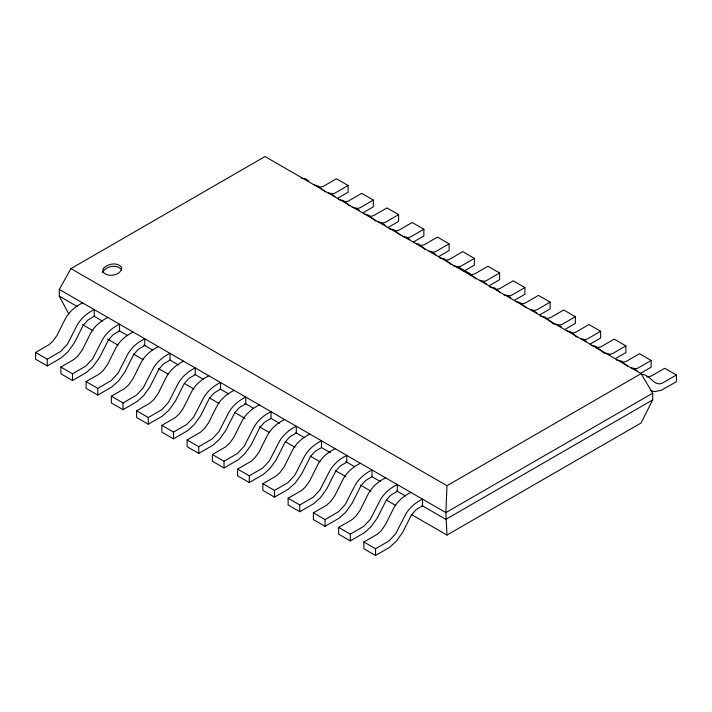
<?xml version="1.0" encoding="UTF-8"?>
<svg xmlns="http://www.w3.org/2000/svg" width="712" height="712" viewBox="0 0 712 712"><rect width="100%" height="100%" fill="white"/><g stroke="black" fill="none" stroke-linecap="round" stroke-linejoin="round"><path stroke-width="1.07" d="M641.076 373.649L446.967 485.709L445.863 512.613L446.967 535.059L641.076 422.99L652.699 399.922L652.699 393.193L641.076 373.649L265.033 156.542L70.924 268.611L59.301 289.437L59.301 296.165L68.904 314.17M102.67 272.509C105.492 265.834 117.578 263.849 121.761 270.035M82.61 302.894C75.107 306.507 68.53 312.257 64.81 319.786L57.031 335.37L52.893 341.146L49.021 344.715L35.6 352.467L35.6 359.195L47.259 365.923L61.357 357.78L67.943 351.817L74.279 342.979L83.153 325.428L87.425 320.551A14.89 8.597 -60 0 1 89.561 319.065L94.26 316.351L94.26 309.622C86.766 313.236 80.189 318.994 76.469 326.514L67.471 344.11L60.671 351.443L47.259 359.195L35.6 352.467M107.859 317.472C100.365 321.085 93.779 326.844 90.068 334.364L82.281 349.957L78.142 355.733L74.27 359.293L60.849 367.045L60.849 373.773L72.508 380.502L86.615 372.358L93.201 366.395L99.529 357.558L108.402 340.007L112.683 335.13A14.89 8.597 -60 0 1 114.819 333.643L119.518 330.929L119.518 324.2C112.015 327.814 105.438 333.572 101.718 341.093L92.729 358.688L85.93 366.021L72.508 373.773L60.849 367.045M337.773 198.194L348.115 192.222L348.115 185.494L334.693 193.237L331.641 194.073M133.117 332.05C125.615 335.663 119.038 341.422 115.317 348.942L107.539 364.535L103.4 370.311L99.52 373.88L86.108 381.623L86.108 388.352L97.758 395.08L111.864 386.936L118.45 380.973L124.787 372.145L133.651 354.585L137.932 349.708A14.89 8.597 -60 0 1 140.068 348.221L144.767 345.507L144.767 338.779C137.274 342.392 130.688 348.15 126.976 355.68L117.978 373.266L111.179 380.608L97.758 388.352L86.108 381.623M363.022 212.772L373.364 206.8L373.364 200.072L359.952 207.824L356.071 208.723M158.367 346.628C150.864 350.242 144.287 356 140.576 363.529L132.788 379.113L128.65 384.889L124.778 388.458L111.357 396.201L111.357 402.93L123.016 409.658L137.113 401.515L143.708 395.552L150.036 386.723L158.91 369.163L163.181 364.286A14.89 8.597 -60 0 1 165.317 362.808L170.026 360.094L170.026 353.357C162.523 356.97 155.946 362.728 152.226 370.258L143.237 387.844L136.428 395.187L123.016 402.93L111.357 396.201M388.28 227.35L398.622 221.379L398.622 214.65L385.201 222.402L382.139 223.23M183.625 361.215C176.122 364.82 169.545 370.578 165.825 378.108L158.046 393.692L153.899 399.468L150.027 403.037L136.615 410.78L136.615 417.508L148.265 424.236L162.372 416.102L168.958 410.139L175.285 401.301L184.159 383.741L188.44 378.873A14.89 8.597 -60 0 1 190.576 377.387L195.275 374.672L195.275 367.944C187.772 371.548 181.195 377.307 177.475 384.836L168.486 402.431L161.686 409.765L148.265 417.508L136.615 410.78M413.53 241.929L423.871 235.966L423.871 229.228L410.45 236.98L406.579 237.888M208.874 375.794C201.371 379.398 194.794 385.156 191.074 392.686L183.296 408.27L179.157 414.046L175.285 417.615L161.864 425.358L161.864 432.095L173.523 438.823L187.621 430.68L194.207 424.717L200.544 415.879L209.417 398.328L213.689 393.451A14.89 8.597 -60 0 1 215.825 391.965L220.524 389.25L220.524 382.522C213.03 386.127 206.453 391.885 202.733 399.414L193.735 417.01L186.936 424.343L173.523 432.095L161.864 425.358M438.779 256.516L449.121 250.544L449.121 243.815L435.708 251.558L432.647 252.386M234.123 390.372C226.63 393.985 220.044 399.735 216.332 407.264L208.545 422.848L204.406 428.624L200.535 432.193L187.114 439.945L187.114 446.673L198.773 453.402L212.879 445.258L219.465 439.295L225.793 430.457L234.666 412.907L238.947 408.029A14.89 8.597 -60 0 1 241.083 406.543L245.782 403.829L245.782 397.1C238.28 400.714 231.703 406.463 227.982 413.992L218.993 431.588L212.194 438.921L198.773 446.673L187.114 439.945M464.037 271.094L474.379 265.122L474.379 258.394L460.958 266.137L457.086 267.045M259.382 404.95C251.879 408.563 245.302 414.322 241.582 421.842L233.803 437.426L229.665 443.211L225.784 446.771L212.372 454.523L212.372 461.251L224.022 467.98L238.128 459.836L244.714 453.873L251.051 445.036L259.916 427.485L264.197 422.608A14.89 8.597 -60 0 1 266.332 421.121L271.032 418.407L271.032 411.678C263.538 415.292 256.952 421.05 253.241 428.571L244.243 446.166L237.443 453.5L224.022 461.251L212.372 454.523M489.286 285.672L499.628 279.7L499.628 272.972L486.216 280.715L482.336 281.623M284.631 419.528C277.128 423.142 270.551 428.9 266.831 436.42L259.052 452.013L254.914 457.789L251.042 461.349L237.621 469.101L237.621 475.83L249.28 482.558L263.378 474.414L269.964 468.452L276.3 459.614L285.174 442.063L289.446 437.186A14.89 8.597 -60 0 1 291.582 435.7L296.29 432.985L296.29 426.257C288.787 429.87 282.21 435.628 278.49 443.149L269.501 460.744L262.692 468.087L249.28 475.83L237.621 469.101M514.545 300.25L524.886 294.279L524.886 287.55L511.465 295.302L508.404 296.13M309.88 434.106C302.386 437.72 295.809 443.478 292.089 451.007L284.31 466.591L280.163 472.368L276.292 475.936L262.879 483.679L262.879 490.408L274.529 497.136L288.636 488.993L295.222 483.03L301.55 474.201L310.423 456.641L314.704 451.764A14.89 8.597 -60 0 1 316.84 450.278L321.539 447.563L321.539 440.835C314.037 444.448 307.459 450.207 303.739 457.736L294.75 475.322L287.951 482.665L274.529 490.408L262.879 483.679M539.794 314.829L550.136 308.857L550.136 302.128L536.714 309.88L532.843 310.779M335.138 448.685C327.636 452.298 321.059 458.056 317.338 465.586L309.56 481.17L305.421 486.946L301.55 490.515L288.129 498.258L288.129 504.986L299.788 511.714L313.885 503.58L320.471 497.617L326.808 488.779L335.681 471.219L339.953 466.342A14.89 8.597 -60 0 1 342.089 464.865L346.788 462.15L346.788 455.422C339.295 459.026 332.718 464.785 328.997 472.314L320 489.901L313.2 497.243L299.788 504.986L288.129 498.258M565.043 329.407L575.385 323.435L575.385 316.707L561.973 324.458L558.911 325.286M360.388 463.272C352.894 466.876 346.308 472.634 342.597 480.164L334.809 495.748L330.671 501.524L326.799 505.093L313.378 512.836L313.378 519.564L325.037 526.302L339.135 518.158L345.729 512.195L352.057 503.357L360.931 485.807L365.212 480.929A14.89 8.597 -60 0 1 367.348 479.443L372.047 476.728L372.047 470C364.544 473.605 357.967 479.363 354.247 486.892L345.258 504.488L338.458 511.821L325.037 519.564L313.378 512.836M590.301 343.994L600.643 338.022L600.643 331.294L587.222 339.037L583.351 339.944M385.646 477.85C378.143 481.454 371.566 487.213 367.846 494.742L360.067 510.326L355.929 516.102L352.048 519.671L338.636 527.423L338.636 534.151L350.286 540.88L364.393 532.736L370.979 526.773L377.315 517.936L386.18 500.385L390.461 495.507A14.89 8.597 -60 0 1 392.597 494.021L397.296 491.307L397.296 484.578C389.802 488.192 383.216 493.941 379.505 501.471L370.507 519.066L363.707 526.399L350.286 534.151L338.636 527.423M615.551 358.572L625.893 352.6L625.893 345.872L612.48 353.615L609.419 354.442M410.895 492.428C403.392 496.042 396.815 501.791 393.095 509.32L385.317 524.904L381.178 530.68L377.307 534.249L363.885 542.001L363.885 548.729L375.544 555.458L389.642 547.314L396.228 541.351L402.565 532.514L411.438 514.963L415.71 510.086A14.89 8.597 -60 0 1 417.846 508.599L422.554 505.885L422.554 499.157C415.052 502.77 408.474 508.528 404.754 516.049L395.765 533.644L388.957 540.978L375.544 548.729L363.885 542.001M640.809 373.15L651.151 367.178L651.151 360.45L637.729 368.193L633.858 369.101M650.27 390.532L654.506 391.555L660.923 390.434L676.4 381.757L676.4 375.028L662.979 382.771C653.919 387.675 650.074 373.747 641.565 374.494M652.699 393.193L445.863 512.613L59.301 289.437M652.699 399.922L445.863 519.342L421.824 505.467M345.24 201.923L348.293 201.095L361.714 193.344L373.364 200.072M395.738 231.08L398.8 230.252L412.212 222.5L423.871 229.228M446.246 260.236L449.308 259.408L462.72 251.665L474.379 258.394M496.753 289.401L499.806 288.565L513.227 280.822L524.886 287.55M521.193 304.051L525.064 303.152L538.477 295.4L550.136 302.128M546.442 318.638L550.314 317.73L563.735 309.978L575.385 316.707M571.692 333.216L575.572 332.308L588.984 324.556L600.643 331.294M622.199 362.372L626.071 361.465L639.492 353.722L651.151 360.45M301.63 178.231L305.724 178.872L308.839 181.186M338.538 199.538L343.478 200.633L349.734 205.91M352.128 207.388L356.231 208.029L359.346 210.343M389.037 228.694L393.985 229.789L400.242 235.067M402.636 236.544L406.73 237.185L409.854 239.508M439.544 257.86L444.484 258.945L450.749 264.223M453.143 265.709L458.083 266.795L469.742 273.524L475.999 278.81M490.052 287.016L494.991 288.111L500.456 292.703M503.651 294.866L507.745 295.507L510.86 297.821M540.559 316.173L545.499 317.267L553.357 323.907M554.159 324.022L558.253 324.663L561.368 326.977M591.058 345.338L596.006 346.424L603.856 353.072M604.657 353.188L607.834 353.49L610.282 354.772M616.316 359.916L621.256 361.002L627.521 366.288M318.38 187.425L323.043 186.508L336.456 178.765L348.115 185.494M368.887 216.582L373.542 215.674L386.963 207.922L398.622 214.65M419.395 245.747L424.049 244.83L437.471 237.087L449.121 243.815M469.893 274.903L474.557 273.987L487.978 266.243L499.628 272.972M596.158 347.803L600.821 346.886L614.242 339.143L625.893 345.872M646.665 376.959L651.329 376.043L664.741 368.3L676.4 375.028M314.401 184.942L318.22 186.055L325.277 192.009M328.001 192.792L330.973 193.45L334.889 196.45M364.9 214.098L368.727 215.211L375.785 221.174M378.499 221.948L381.481 222.607L385.397 225.606M415.408 243.264L419.235 244.367L425.491 249.645M429.007 251.113L431.988 251.772L435.904 254.763M465.915 272.42L469.742 273.524M479.514 280.27L482.496 280.928L486.412 283.928M516.423 301.577L520.25 302.689L526.506 307.967M530.022 309.426L532.994 310.085L536.91 313.084M566.93 330.742L570.748 331.845L577.014 337.123M580.52 338.592L583.502 339.25L586.626 341.564M631.028 367.748L634.009 368.407L637.124 370.721M70.924 268.611L446.967 485.709M59.301 296.165L77.572 306.712M93.913 316.146L102.573 321.148M118.922 330.582L127.573 335.583M143.922 345.017L152.573 350.019M169.883 360.005L178.534 365.007M194.883 374.441L203.534 379.443M219.883 388.877L228.543 393.878M244.883 403.312L253.543 408.305M270.854 418.3L279.505 423.302M295.854 432.736L304.505 437.729M321.815 447.723L330.466 452.725M345.854 461.607L354.514 466.6M371.815 476.595L380.475 481.588M396.815 491.031L405.475 496.024M82.467 324.619L93.049 330.724M107.476 339.054L118.05 345.16M133.438 354.051L143.059 359.605M158.447 368.487L168.068 374.04M184.417 383.474L194.029 389.028M209.417 397.91L219.038 403.464M234.426 412.346L244.999 418.46M259.426 426.782L269.047 432.335M285.396 441.778L295.008 447.332M310.396 456.214L320.017 461.768M335.405 470.65L345.988 476.755M360.414 485.086L370.988 491.191M386.376 500.082L395.997 505.636M411.385 514.518L446.967 535.059M458.083 266.795L460.361 268.664M375.544 548.729L375.544 555.458M350.286 534.151L350.286 540.88M325.037 519.564L325.037 526.302M299.788 504.986L299.788 511.714M274.529 490.408L274.529 497.136M249.28 475.83L249.28 482.558M224.022 461.251L224.022 467.98M198.773 446.673L198.773 453.402M173.523 432.095L173.523 438.823M148.265 417.508L148.265 424.236M123.016 402.93L123.016 409.658M97.758 388.352L97.758 395.08M72.508 373.773L72.508 380.502M47.259 359.195L47.259 365.923M103.231 268.673L102.759 271.539C106.836 277.992 121.307 275.695 121.761 267.659C117.729 261.687 107.343 263.573 103.231 268.673"/></g></svg>
